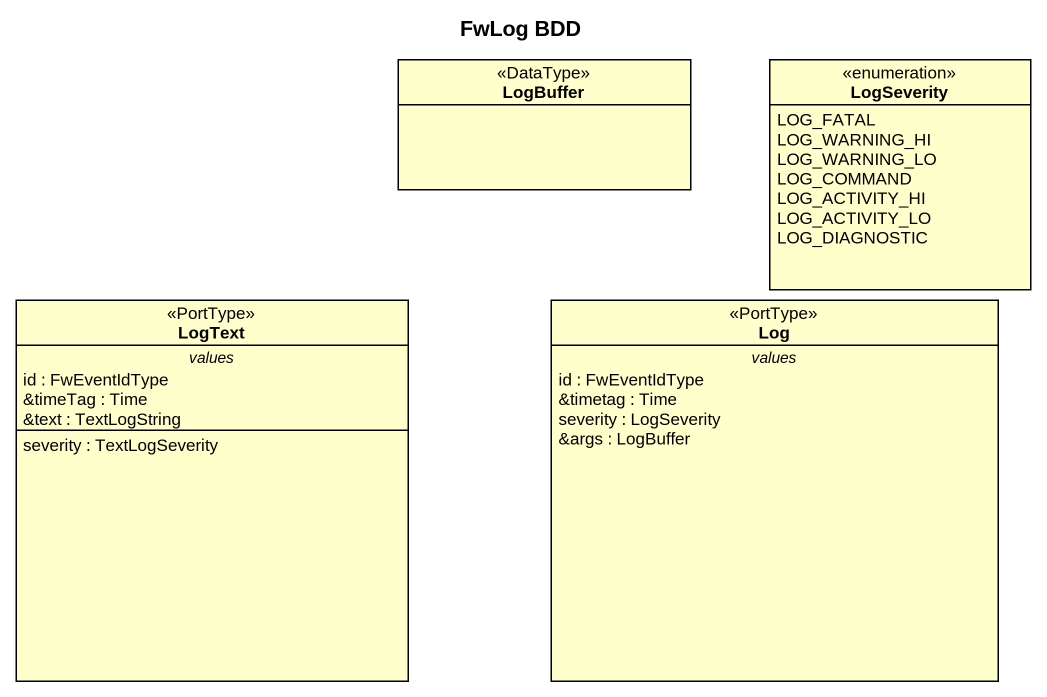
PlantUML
@startuml
title FwLog BDD
hide circle
hide empty members
class LogBuffer <<DataType>>
enum LogSeverity {
  LOG_FATAL
  LOG_WARNING_HI
  LOG_WARNING_LO
  LOG_COMMAND
  LOG_ACTIVITY_HI
  LOG_ACTIVITY_LO
  LOG_DIAGNOSTIC
}
class LogText <<PortType>> {
  -- values --
  id : FwEventIdType
  &timeTag : Time
  &text : TextLogString
  --
  severity : TextLogSeverity
}
class Log <<PortType>> {
  -- values --
  id : FwEventIdType
  &timetag : Time
  severity : LogSeverity
  &args : LogBuffer
}
@enduml
